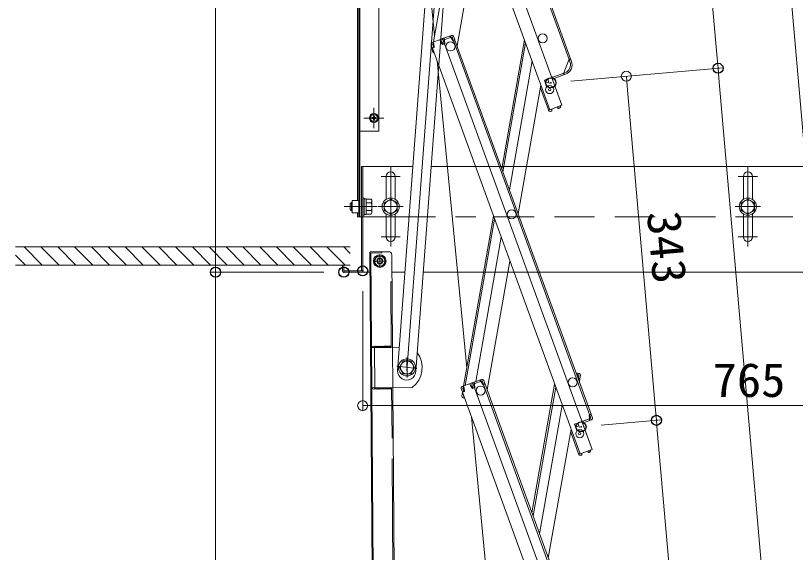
# Model space of a CAD drawing. Units: millimetres, scale not verified, with parts at other scales. Extents: x -2000 to 2000, y -1385 to 1385.
# Drawn here: x -413.2 to -26, y 283.3 to 549.7 of the extents above; entities that cross this region are included whole.
import ezdxf
from ezdxf.enums import TextEntityAlignment as Align

# ---------------------------------------------------------------- set-up
doc = ezdxf.new("R2010")
doc.units = ezdxf.units.MM
doc.header["$LTSCALE"] = 10
doc.header["$PDMODE"] = 32
doc.header["$PDSIZE"] = 5
for name, pattern in [('CHAIN2', [12, 9, -1, 1, -1]), ('DASHED2', [3, 2, -1]), ('LONG_DASHED1', [7, 6, -1])]:
    doc.linetypes.add(name, pattern=pattern)
for name, color, linetype, lineweight in [('0-2_sunpou', 1, 'Continuous', 9), ('0-3_0', 4, 'Continuous', 9), ('0-8_2', 4, 'Continuous', 9), ('0-C_ke-su', 3, 'LONG_DASHED1', 9), ('0-D_SUNPO', 1, 'Continuous', 9), ('1-5_中心線', 1, 'Continuous', 9), ('1-9_CYA_SSD', 134, 'DASHED2', 9), ('1-A_PARTS_SIN', 4, 'CHAIN2', 9), ('1-B_GRE_M', 3, 'Continuous', 9), ('1-C_CYA_M', 4, 'Continuous', 9), ('1-D_RED_M', 1, 'Continuous', 9), ('1-E_YEL_SSD', 2, 'LONG_DASHED1', 9), ('1-F_MAZ_SSD', 6, 'DASHED2', 9), ('2-1_MAZ_M', 6, 'Continuous', 9), ('2-4_RED_SS', 1, 'Continuous', 9), ('2-5_PARTS3', 4, 'Continuous', 9), ('2-C_5', 5, 'Continuous', 9)]:
    doc.layers.add(name, color=color, linetype=linetype, lineweight=lineweight)
doc.layers.add('0-B_DEFPOINTS', color=7, linetype='Continuous')
doc.styles.add('ＭＳ ゴシック', font='')
doc.styles.get('ＭＳ ゴシック').set_extended_font_data('MS Gothic')

# ---------------------------------------------------------------- blocks, each defined once
blk = doc.blocks.new('_ORIGIN')
at = {"layer": '0-3_0', "color": 1}
blk.add_line((0, 0), (-10, 0), dxfattribs=at)
blk.add_circle((0, 0), 5, dxfattribs=at)
blk = doc.blocks.new('AWD_20')
at = {"layer": '2-5_PARTS3'}
blk.add_line((-93.8, 0), (93.8, 0), dxfattribs=at)
for centre, end in [((-81.2, 0), 180), ((-68.8, 0), 120), ((-56.2, 0), 120), ((-43.8, 0), 120), ((-31.2, 0), 120), ((-18.8, 0), 120), ((-6.2, 0), 120), ((6.2, 0), 120), ((18.8, 0), 120), ((31.2, 0), 120), ((43.8, 0), 120), ((56.2, 0), 120), ((68.8, 0), 120), ((81.2, 0), 120)]:
    blk.add_arc(centre, 12.5, 0, end, dxfattribs=at)

msp = doc.modelspace()

# ---------------------------------------------------------------- linework, layer by layer
at = {"layer": '0-2_sunpou'}
for p, q in [((-43.17, 730.41), (93.73, -834.4)), ((-82.16, 727), (-64.8, 528.59)), ((-313.87, 713.46), (-313.87, 427.39)), ((-137.48, 517.21), (-61.87, 523.82)), ((-137.41, 517.21), (-61.87, 523.82)), ((-137.41, 517.21), (-107.43, 519.83)), ((-63.93, 518.62), (54.75, -837.81)), ((-109.49, 514.63), (-95.42, 353.8)), ((-260.23, 422.39), (-316.37, 422.39)), ((-260.16, 422.39), (-316.37, 422.39)), ((-313.87, 417.39), (-313.87, 55.85)), ((-240.83, 412.99), (-240.83, 353.6)), ((-235.83, 356.1), (136.67, 356.1)), ((-122.47, 346.41), (-92.49, 349.03)), ((-122.47, 346.41), (-92.49, 349.03)), ((-94.54, 343.83), (-80.47, 183))]:
    msp.add_line(p, q, dxfattribs=at)
at = {"layer": '0-3_0'}
for p, q in [((-209.38, 725.39), (-137.61, 528.19)), ((-221.08, 722.72), (-141.9, 505.19)), ((-209.62, 723.7), (-138.36, 527.92)), ((-226.53, 719.14), (-147.87, 503.01)), ((-205.14, 539.85), (-216.98, 662.39)), ((-205.7, 536.65), (-191.9, 614.9)), ((-182.94, 597.21), (-193.96, 534.7)), ((-196.71, 539.92), (-201.18, 538.3)), ((-196.44, 539.17), (-200.9, 537.55)), ((-200.32, 537.76), (-200.59, 538.51)), ((-200.08, 537.85), (-200.35, 538.6)), ((-197.26, 538.87), (-197.54, 539.62)), ((-197.03, 538.96), (-197.3, 539.71)), ((-196.96, 538.77), (-197.03, 538.96)), ((-196.96, 538.77), (-195.96, 537.27)), ((-196.44, 539.17), (-195.86, 537.58)), ((-195.69, 539.45), (-195.11, 537.85)), ((-206.87, 535.38), (-206.29, 533.78)), ((-206.63, 534.72), (-206.29, 533.78)), ((-201.93, 538.03), (-206.39, 536.4)), ((-206.12, 535.65), (-205.53, 535.86)), ((-206.12, 535.65), (-205.54, 534.05)), ((-205.96, 535.2), (-205.86, 535.74)), ((-205.46, 535.68), (-205.8, 536.62)), ((-205.46, 535.68), (-205.26, 533.89)), ((-202.17, 536.87), (-202.52, 537.81)), ((-201.65, 537.27), (-202.24, 537.06)), ((-202.17, 536.87), (-201.18, 535.37)), ((-201.65, 537.27), (-201.07, 535.68)), ((-200.05, 535.78), (-201.18, 535.37)), ((-201.07, 535.68), (-200.32, 535.95)), ((-200.9, 537.55), (-200.32, 535.95)), ((-200.9, 537.55), (-200.32, 535.95)), ((-200.66, 536.89), (-200.32, 535.95)), ((-200.25, 537.57), (-200.32, 537.76)), ((-200.25, 537.57), (-200.05, 535.78)), ((-200.05, 535.78), (-200.24, 535.72)), ((-200.24, 535.72), (-126.96, 334.39)), ((-195.96, 537.27), (-195.02, 537.61)), ((-195.86, 537.58), (-195.11, 537.85)), ((-195.77, 537.34), (-128.19, 351.66)), ((-195.02, 537.61), (-127.44, 351.93)), ((-160.47, 537.63), (-171.75, 473.67)), ((-171.2, 472.16), (-159.92, 536.13)), ((-205.54, 534.05), (-206.29, 533.78)), ((-206.26, 533.47), (-206.2, 533.81)), ((-205.26, 533.89), (-206.2, 533.54)), ((-206.2, 533.54), (-132.93, 332.21)), ((-189.18, 374.8), (-203.92, 527.27)), ((-156.67, 527.2), (-167.95, 463.24)), ((-140.98, 521.38), (-138.55, 527.85)), ((-138.55, 527.85), (-137.61, 528.19)), ((-138.28, 527.68), (-137.53, 527.96)), ((-137.93, 526.74), (-138.28, 527.68)), ((-137.53, 527.96), (-137.18, 527.02)), ((-146.53, 519.36), (-147, 519.19)), ((-146.53, 519.36), (-146.19, 518.42)), ((-140.45, 521.36), (-146.46, 519.17)), ((-140.99, 521.16), (-146.46, 519.17)), ((-140.17, 520.61), (-146.19, 518.42)), ((-141.15, 521.1), (-140.88, 520.35)), ((-152.33, 515.27), (-163.61, 451.3)), ((-148.97, 518.26), (-150.62, 517.66)), ((-150.62, 517.66), (-149.83, 515.5)), ((-148.46, 516.85), (-150.1, 516.25)), ((-148.97, 518.26), (-148.19, 516.09)), ((-148.58, 502.92), (-152.49, 513.67)), ((-141.9, 505.19), (-147.87, 503.01)), ((-144.07, 504.12), (-143.39, 504.59)), ((-144.07, 504.12), (-143.75, 503.67)), ((-143.39, 504.59), (-143.4, 504.64)), ((-142.64, 504.87), (-142.65, 504.91)), ((-148.58, 502.92), (-147.92, 503.15)), ((-148.51, 502.73), (-148.58, 502.92)), ((-147.11, 502.25), (-147.69, 502.2)), ((-147.11, 502.25), (-146.88, 502.53)), ((-146.93, 503.07), (-146.88, 502.53)), ((-241.43, 474.89), (-215.85, 474.89)), ((-241.43, 474.89), (-241.43, 422.99)), ((-240.83, 474.89), (-240.83, 422.99)), ((-206.83, 474.89), (142.27, 474.89)), ((-51.83, 458.5), (-51.83, 469.89)), ((-47.33, 469.89), (-47.33, 458.5)), ((-190.76, 365.85), (-175.88, 450.23)), ((-51.83, 439.89), (-51.83, 451.29)), ((-47.33, 451.29), (-47.33, 439.89)), ((-189.89, 366.17), (-175.33, 448.73)), ((-184.73, 368.05), (-172.08, 439.8)), ((-234.59, 58.43), (-237.36, 431.86)), ((-227.86, 432.53), (-236.76, 432.46)), ((-231.36, 431.9), (-236.76, 431.86)), ((-236.76, 431.86), (-233.99, 58.43)), ((-231.36, 432.5), (-231.36, 431.9)), ((-226.01, 385.04), (-226.35, 431.04)), ((-179.02, 363.9), (-167.74, 427.86)), ((-250.83, 425.89), (-250.83, 422.99)), ((-250.23, 425.89), (-250.83, 425.89)), ((-250.23, 425.89), (-250.23, 422.99)), ((-241.43, 422.99), (-250.23, 422.99)), ((-250.23, 422.39), (-237.29, 422.39)), ((-226.29, 422.39), (-219.79, 422.39)), ((-210.78, 422.39), (142.27, 422.39)), ((-134.89, 372.41), (-133.32, 372.13)), ((-134.11, 371.25), (-133.93, 372.24)), ((-181.77, 369.12), (-186.23, 367.5)), ((-181.5, 368.37), (-185.96, 366.75)), ((-182.32, 368.07), (-182.59, 368.83)), ((-182.08, 368.16), (-182.36, 368.91)), ((-182.02, 367.97), (-182.08, 368.16)), ((-182.02, 367.97), (-181.02, 366.47)), ((-181.5, 368.37), (-180.92, 366.78)), ((-180.74, 368.65), (-180.16, 367.05)), ((-134.11, 371.25), (-134.03, 370.05)), ((-133.46, 371.34), (-134.07, 371.45)), ((-133.8, 369.42), (-133.01, 369.28)), ((-133.46, 371.34), (-133.75, 369.67)), ((-133.75, 369.67), (-132.97, 369.53)), ((-132.79, 370.51), (-133.25, 367.9)), ((-132.67, 371.2), (-132.97, 369.53)), ((-132.79, 370.51), (-132.97, 369.53)), ((-132.79, 370.51), (-132.97, 369.53)), ((-236.26, 364.96), (-216.26, 365.11)), ((-223.6, 59.95), (-225.86, 365.04)), ((-191.93, 364.58), (-191.35, 362.98)), ((-186.99, 367.23), (-191.45, 365.6)), ((-191.18, 364.85), (-190.59, 365.06)), ((-191.18, 364.85), (-190.59, 363.25)), ((-191.01, 364.4), (-190.92, 364.94)), ((-190.52, 364.88), (-190.86, 365.82)), ((-190.52, 364.88), (-190.32, 363.09)), ((-187.23, 366.07), (-187.57, 367.01)), ((-186.71, 366.47), (-187.3, 366.26)), ((-187.23, 366.07), (-186.23, 364.57)), ((-186.71, 366.47), (-186.13, 364.88)), ((-185.11, 364.98), (-186.23, 364.57)), ((-186.13, 364.88), (-185.38, 365.15)), ((-185.96, 366.75), (-185.38, 365.15)), ((-185.96, 366.75), (-185.38, 365.15)), ((-185.72, 366.09), (-185.38, 365.15)), ((-185.37, 366.96), (-185.65, 367.71)), ((-185.14, 367.05), (-185.41, 367.8)), ((-185.3, 366.77), (-185.37, 366.96)), ((-185.3, 366.77), (-185.11, 364.98)), ((-185.11, 364.98), (-185.29, 364.92)), ((-185.29, 364.92), (-112.02, 163.59)), ((-181.02, 366.47), (-180.08, 366.81)), ((-180.92, 366.78), (-180.16, 367.05)), ((-180.83, 366.54), (-113.25, 180.86)), ((-180.08, 366.81), (-112.49, 181.13)), ((-145.52, 366.83), (-156.8, 302.87)), ((-156.26, 301.36), (-144.98, 365.33)), ((-191.69, 363.92), (-191.35, 362.98)), ((-191.61, 360.99), (-191.32, 362.67)), ((-191.49, 361.68), (-191.32, 362.67)), ((-190.59, 363.25), (-191.35, 362.98)), ((-191.32, 362.67), (-191.26, 363.01)), ((-191.23, 362.65), (-191.32, 362.67)), ((-190.32, 363.09), (-191.26, 362.74)), ((-191.26, 362.74), (-117.98, 161.42)), ((-190.83, 360.85), (-190.74, 361.32)), ((-190.83, 360.85), (-190.55, 360.81)), ((-190.32, 360.15), (-190.35, 359.96)), ((-190.96, 360.07), (-190.24, 359.94)), ((-141.73, 356.4), (-153.01, 292.44)), ((-173.22, 209.76), (-186.84, 350.59)), ((-131.58, 348.56), (-132.05, 348.39)), ((-131.58, 348.56), (-131.24, 347.62)), ((-127.52, 349.82), (-131.52, 348.37)), ((-128.18, 349.59), (-131.52, 348.37)), ((-127.25, 349.07), (-131.24, 347.62)), ((-128.34, 349.53), (-128.07, 348.77)), ((-128.18, 349.8), (-128.11, 349.61)), ((-128.11, 349.61), (-127.84, 348.86)), ((-128.1, 351.42), (-127.35, 351.7)), ((-127.52, 349.82), (-128.1, 351.42)), ((-126.77, 350.1), (-127.35, 351.7)), ((-127.35, 351.7), (-127.01, 350.76)), ((-134.03, 347.46), (-135.67, 346.86)), ((-135.67, 346.86), (-134.89, 344.7)), ((-133.52, 346.05), (-135.16, 345.45)), ((-134.03, 347.46), (-133.24, 345.29)), ((-131.71, 347.45), (-126.96, 334.39)), ((-137.38, 344.47), (-148.66, 280.5)), ((-133.63, 332.12), (-137.55, 342.88)), ((-126.96, 334.39), (-132.93, 332.21)), ((-129.12, 333.32), (-128.44, 333.79)), ((-128.44, 333.79), (-128.46, 333.84)), ((-128.46, 332.81), (-127.99, 333.14)), ((-127.69, 334.07), (-127.71, 334.11)), ((-132.81, 332.2), (-132.83, 332.25)), ((-131.99, 332.27), (-132.81, 332.2)), ((-132.17, 331.46), (-132.74, 331.4)), ((-132.17, 331.46), (-131.94, 331.73)), ((-131.99, 332.27), (-131.94, 331.73))]:
    msp.add_line(p, q, dxfattribs=at)
for points in [[(-140.98, 521.38), (-140.91, 521.19), (-140.64, 520.44)], [(-143.75, 503.67), (-143.4, 503.6), (-142.93, 503.94)], [(-146.93, 503.07), (-147.76, 503), (-147.77, 503.05)], [(-236.26, 364.96), (-236.41, 384.96), (-222.59, 385.06)], [(-128.18, 349.8), (-128.38, 351.59), (-127.44, 351.93)], [(-129.12, 333.32), (-128.81, 332.87), (-128.46, 332.81)], [(-133.57, 331.93), (-133.63, 332.12), (-132.98, 332.36)]]:
    msp.add_lwpolyline(points, dxfattribs=at)
for centre, radius in [((-151.47, 538.42), 2.25), ((-151.47, 538.42), 2.25), ((-197.23, 534.41), 2.25), ((-147.98, 512.98), 2), ((-147.98, 512.98), 0.6), ((-166.88, 451.02), 2.25), ((-136.53, 367.62), 2.25), ((-182.29, 363.61), 2.25), ((-182.29, 363.61), 2.25), ((-133.04, 342.18), 2), ((-133.04, 342.18), 0.6)]:
    msp.add_circle(centre, radius, dxfattribs=at)
for centre, radius, start, end in [((-200.9, 537.55), 0.8, 110, 140), ((-196.44, 539.17), 0.8, 20, 110), ((-206.12, 535.65), 0.8, 110, 200), ((-201.65, 537.27), 0.8, 20, 110), ((-203.8, 533.03), 2.5, 170, 233.53), ((-141.88, 525.31), 4.2, 290, 20), ((-141.88, 525.31), 5, 290, 20), ((-151.74, 513.95), 0.8, 117.1808, 200), ((-143.39, 504.59), 0.8, 305, 20), ((-147.76, 503), 0.8, 200, 275), ((-49.58, 469.89), 2.25, 0, 179.9999), ((-49.58, 439.89), 2.25, 180.0001, 0), ((-236.76, 431.86), 0.6, 90.4249, 180.4249), ((-227.85, 431.03), 1.5, 0.4249, 90.4249), ((-250.23, 422.99), 0.6, 180, 270), ((-241.43, 422.99), 0.6, 270, 0), ((-223.84, 375.05), 12.5, 307.2948, 36.4133), ((-133.46, 371.34), 0.8, 350, 80), ((-181.5, 368.37), 0.8, 20, 110), ((-191.18, 364.85), 0.8, 110, 200), ((-186.71, 366.47), 0.8, 20, 110), ((-185.96, 366.75), 0.8, 110, 140), ((-190.83, 360.85), 0.8, 170, 260), ((-127.52, 349.82), 0.8, 290, 20), ((-136.8, 343.15), 0.8, 117.1808, 200), ((-128.44, 333.79), 0.8, 305, 20), ((-132.81, 332.2), 0.8, 200, 275)]:
    msp.add_arc(centre, radius, start, end, dxfattribs=at)
at = {"layer": '0-8_2'}
for p, q in [((-208.77, 569.14), (-223.47, 373.4)), ((-199.8, 568.47), (-214.47, 373.28))]:
    msp.add_line(p, q, dxfattribs=at)
msp.add_arc((-218.97, 373.34), 4.5, 179.6831, 359.6831, dxfattribs=at)
at = {"layer": '0-B_DEFPOINTS'}
for p in [(-64.36, 523.6), (-147.44, 516.34), (-147.37, 516.34), (-147.37, 516.34), (-313.87, 422.39), (-250.23, 422.39), (-250.16, 422.39), (-240.83, 422.99), (-94.98, 348.82), (-132.43, 345.54), (-132.43, 345.54)]:
    msp.add_point(p, dxfattribs=at)
at = {"layer": '0-C_ke-su'}
for p, q in [((-241.43, 449.89), (-229.18, 449.89)), ((-224.68, 449.89), (-220.18, 449.89)), ((-226.61, 385.03), (-226.85, 417.53)), ((-234.76, 364.97), (-234.91, 384.97)), ((-224.2, 59.94), (-226.46, 365.03))]:
    msp.add_line(p, q, dxfattribs=at)
at = {"layer": '1-5_中心線'}
msp.add_line((-198.39, 647.47), (-218.97, 373.34), dxfattribs=at)
at = {"layer": '1-9_CYA_SSD'}
for p, q in [((-241.43, 449.89), (-229.18, 449.89)), ((-224.68, 449.89), (-184.7, 449.89)), ((-175.67, 449.89), (-51.83, 449.89)), ((-47.33, 449.89), (44.32, 449.89))]:
    msp.add_line(p, q, dxfattribs=at)
at = {"layer": '1-A_PARTS_SIN'}
for p, q in [((-235.28, 493.89), (-235.28, 503.89)), ((-240.28, 498.89), (-230.28, 498.89)), ((-226.93, 474.64), (-226.93, 435.14)), ((-49.58, 474.64), (-49.58, 435.14)), ((-222.18, 469.89), (-231.68, 469.89)), ((-44.83, 469.89), (-54.33, 469.89)), ((-233.72, 454.89), (-250.09, 454.89)), ((-220.68, 454.89), (-233.18, 454.89)), ((-43.33, 454.89), (-55.83, 454.89)), ((-43.33, 454.89), (-55.83, 454.89)), ((-222.18, 439.89), (-231.68, 439.89)), ((-44.83, 439.89), (-54.33, 439.89)), ((-232.34, 431.13), (-232.32, 424.65)), ((-229.09, 427.9), (-235.57, 427.88)), ((-218.88, 380.07), (-218.8, 370.11)), ((-213.87, 374.52), (-223.81, 375.67))]:
    msp.add_line(p, q, dxfattribs=at)
at = {"layer": '1-B_GRE_M'}
for p, q in [((-229.18, 458.5), (-229.18, 469.89)), ((-224.68, 469.89), (-224.68, 458.5)), ((-229.18, 439.89), (-229.18, 451.29)), ((-224.68, 451.29), (-224.68, 439.89))]:
    msp.add_line(p, q, dxfattribs=at)
for centre, start, end in [((-226.93, 469.89), 0, 179.9999), ((-226.93, 439.89), 180.0001, 0)]:
    msp.add_arc(centre, 2.25, start, end, dxfattribs=at)
at = {"layer": '1-C_CYA_M'}
for p, q in [((-242.78, 646.86), (-242.78, 449.89)), ((-243.38, 644.96), (-243.38, 457.89)), ((-242.18, 644.96), (-242.18, 492.39)), ((-232.78, 644.96), (-232.78, 492.39)), ((-242.18, 492.39), (-242.18, 449.89)), ((-242.18, 492.39), (-232.78, 492.39)), ((-243.38, 451.89), (-243.38, 449.89)), ((-243.38, 449.89), (-241.43, 449.89)), ((-242.18, 449.89), (-241.43, 449.89)), ((-229.18, 449.89), (-224.68, 449.89)), ((-51.83, 449.89), (-47.33, 449.89))]:
    msp.add_line(p, q, dxfattribs=at)
at = {"layer": '1-D_RED_M'}
for p, q in [((-235.53, 499.94), (-235.03, 499.94)), ((-235.53, 499.58), (-235.53, 499.94)), ((-235.03, 499.94), (-235.03, 499.58)), ((-235.97, 498.64), (-236.33, 498.64)), ((-235.53, 497.84), (-235.53, 498.21)), ((-235.03, 497.84), (-235.53, 497.84)), ((-235.03, 498.21), (-235.03, 497.84)), ((-246.03, 457.89), (-246.03, 451.89)), ((-246.03, 457.89), (-242.78, 457.89)), ((-242.78, 451.89), (-242.78, 457.89)), ((-240.03, 459.14), (-240.83, 459.14)), ((-240.03, 450.64), (-240.03, 459.14)), ((-239.03, 458.74), (-240.03, 458.74)), ((-239.03, 451.04), (-239.03, 458.74)), ((-239.03, 458.64), (-236.63, 458.64)), ((-236.63, 458.64), (-236.28, 458.04)), ((-236.28, 451.74), (-236.28, 458.04)), ((-230.18, 456.77), (-226.93, 458.65)), ((-226.93, 458.65), (-223.68, 456.77)), ((-52.83, 456.77), (-49.58, 458.65)), ((-49.58, 458.65), (-46.33, 456.77)), ((-246.43, 456.88), (-247.03, 456.28)), ((-247.03, 456.28), (-247.03, 453.48)), ((-247.03, 453.48), (-246.43, 452.88)), ((-246.43, 456.88), (-246.03, 456.88)), ((-246.03, 454.89), (-242.78, 454.89)), ((-236.63, 456.77), (-239.03, 456.77)), ((-236.63, 453.02), (-239.03, 453.02)), ((-230.18, 453.02), (-230.18, 456.77)), ((-226.93, 451.14), (-230.18, 453.02)), ((-223.68, 453.02), (-226.93, 451.14)), ((-223.68, 456.77), (-223.68, 453.02)), ((-52.83, 453.02), (-52.83, 456.77)), ((-49.58, 451.14), (-52.83, 453.02)), ((-46.33, 453.02), (-49.58, 451.14)), ((-46.33, 456.77), (-46.33, 453.02)), ((-246.03, 452.88), (-246.43, 452.88)), ((-246.03, 451.89), (-242.78, 451.89)), ((-240.03, 450.64), (-240.83, 450.64)), ((-239.03, 451.04), (-240.03, 451.04)), ((-239.03, 451.14), (-236.63, 451.14)), ((-236.63, 451.14), (-236.28, 451.74)), ((-216.97, 378.35), (-215.09, 375.11)), ((-220.7, 371.83), (-222.59, 375.08)), ((-216.95, 371.85), (-220.7, 371.83)), ((-215.09, 375.11), (-216.95, 371.85))]:
    msp.add_line(p, q, dxfattribs=at)
for points in [[(-236.33, 498.64), (-236.33, 499.14), (-235.97, 499.14)], [(-234.59, 499.14), (-234.23, 499.14), (-234.23, 498.64), (-234.59, 498.64)], [(-222.59, 375.08), (-220.73, 378.33), (-216.97, 378.35)]]:
    msp.add_lwpolyline(points, dxfattribs=at)
for centre, radius in [((-235.28, 498.89), 2.25), ((-235.28, 498.89), 1.75), ((-226.93, 454.89), 4.25), ((-226.93, 454.89), 3.25), ((-49.58, 454.89), 4.25), ((-49.58, 454.89), 3.25), ((-218.84, 375.09), 4.25), ((-218.84, 375.09), 3.25)]:
    msp.add_circle(centre, radius, dxfattribs=at)
for centre, radius, start, end in [((-235.97, 499.58), 0.437, 270, 0), ((-234.59, 499.58), 0.437, 180, 270), ((-235.97, 498.21), 0.437, 0, 90), ((-234.59, 498.21), 0.437, 90, 180), ((-237.72, 457.7), 1.44, 319.4686, 0), ((-241.52, 454.89), 5.24, 339.0499, 20.9501), ((-237.72, 452.08), 1.44, 0, 40.5314)]:
    msp.add_arc(centre, radius, start, end, dxfattribs=at)
at = {"layer": '1-E_YEL_SSD', "linetype": 'DASHED2'}
for p, q in [((-226.25, 417.54), (-226.85, 417.53)), ((-226.01, 385.04), (-225.86, 365.04))]:
    msp.add_line(p, q, dxfattribs=at)
at = {"layer": '1-F_MAZ_SSD'}
msp.add_circle((-232.33, 427.89), 1.25, dxfattribs=at)
at = {"layer": '2-1_MAZ_M'}
for p, q in [((-233.78, 430.39), (-230.9, 430.4)), ((-230.88, 425.4), (-233.76, 425.39))]:
    msp.add_line(p, q, dxfattribs=at)
for points in [[(-233.8, 430.38), (-235.22, 427.86), (-233.75, 425.38)], [(-230.9, 430.4), (-229.44, 427.9), (-230.88, 425.4)]]:
    msp.add_lwpolyline(points, dxfattribs=at)
for radius in [3.15, 2.5, 1.5]:
    msp.add_circle((-232.33, 427.89), radius, dxfattribs=at)
at = {"layer": '2-4_RED_SS'}
for p, q in [((-246.03, 456.57), (-246.74, 456.57)), ((-246.03, 453.19), (-246.74, 453.19)), ((-246.43, 456.88), (-246.43, 452.88))]:
    msp.add_line(p, q, dxfattribs=at)
at = {"layer": '2-C_5', "color": 1}
for p, q in [((-246.98, 434.89), (-413.17, 434.89)), ((-246.98, 425.89), (-413.17, 425.89))]:
    msp.add_line(p, q, dxfattribs=at)
at = {"layer": '2-C_5'}
for p, q in [((-408.92, 434.89), (-399.92, 425.89)), ((-400.57, 434.89), (-391.57, 425.89)), ((-392.22, 434.89), (-383.22, 425.89)), ((-383.86, 434.89), (-374.86, 425.89)), ((-375.51, 434.89), (-366.51, 425.89)), ((-367.16, 434.89), (-358.16, 425.89)), ((-358.81, 434.89), (-349.81, 425.89)), ((-350.45, 434.89), (-341.45, 425.89)), ((-342.1, 434.89), (-333.1, 425.89)), ((-333.75, 434.89), (-324.75, 425.89)), ((-325.39, 434.89), (-316.39, 425.89)), ((-317.04, 434.89), (-308.04, 425.89)), ((-308.69, 434.89), (-299.69, 425.89)), ((-300.34, 434.89), (-291.34, 425.89)), ((-291.98, 434.89), (-282.98, 425.89)), ((-283.63, 434.89), (-274.63, 425.89)), ((-275.28, 434.89), (-266.28, 425.89)), ((-266.93, 434.89), (-257.93, 425.89)), ((-258.57, 434.89), (-249.57, 425.89)), ((-250.22, 434.89), (-246.98, 431.65)), ((-413.17, 430.79), (-408.27, 425.89))]:
    msp.add_line(p, q, dxfattribs=at)

# ---------------------------------------------------------------- block references
at = {"layer": '0-2_sunpou', "xscale": 0.5, "yscale": 0.5}
for p, rotation in [((-64.36, 523.6), 275), ((-64.36, 523.6), 95), ((-109.92, 519.62), 95), ((-313.87, 422.39), 270), ((-313.87, 422.39), 90), ((-240.83, 356.1), 180), ((-94.98, 348.82), 275), ((-94.98, 348.82), 95)]:
    msp.add_blockref('_ORIGIN', p, dxfattribs=dict(at, rotation=rotation))
at = {"layer": '0-D_SUNPO', "yscale": 0.05}
for p, xscale, rotation in [((-231.48, 385), 0.05, 0.42486), ((-231.34, 365), -0.05, 180.42486)]:
    msp.add_blockref('AWD_20', p, dxfattribs=dict(at, xscale=xscale, rotation=rotation))

# ---------------------------------------------------------------- texts
at = {"layer": '0-2_sunpou', "color": 2, "style": 'ＭＳ ゴシック', "width": 1.05}
msp.add_text('343', height=16.86, rotation=275, dxfattribs=at).set_placement((-104.71, 451.58), align=Align.BOTTOM_LEFT)
msp.add_text('765', height=16.86, dxfattribs=at).set_placement((-67.08, 355.36), align=Align.BOTTOM_LEFT)

doc.saveas('drawing.dxf')
